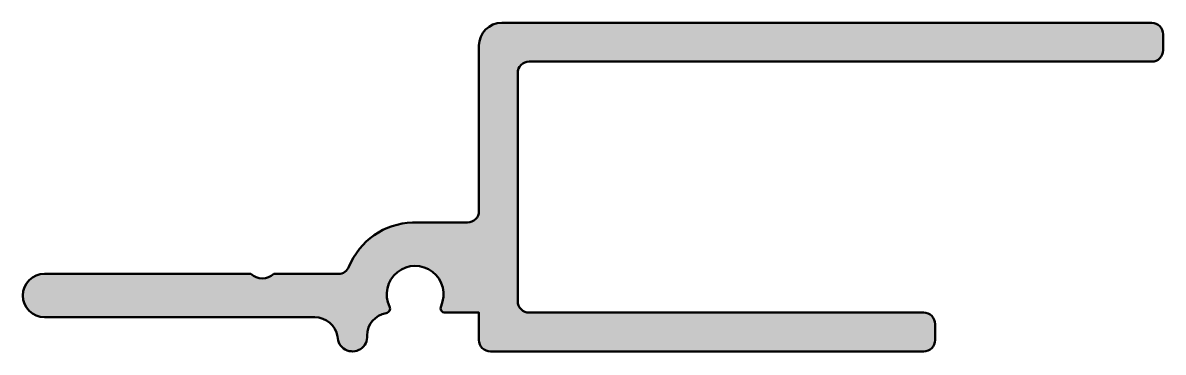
# Model space of a CAD drawing. Extents: x -20 to 30, y -1.5 to 12.9.
import ezdxf

# ---------------------------------------------------------------- set-up
doc = ezdxf.new("R2010")
doc.units = 0
doc.layers.add('0S-Alu contour', color=7, linetype='Continuous', lineweight=50)
doc.layers.add('0S-Alu hatch', color=252, linetype='Continuous', lineweight=25)

# ---------------------------------------------------------------- blocks, each defined once
blk = doc.blocks.new('346960__D1A5F5E8_EE00_48A6_B528_89BC9D0B6815_')
at = {"layer": '0S-Alu hatch'}
h = blk.add_hatch(color=256, dxfattribs=at)
edge = h.paths.add_edge_path()
edge.add_arc((2.200046756686077, 10.70007683984794), 0.4999964026951148, 89.99783923376822, 180.0004122648305)
edge.add_line((1.700050354003906, 10.70007324218448), (1.700004577636718, 0.7000732421874983))
edge.add_arc((2.199999678242864, 0.7000683426606784), 0.4999951006301515, 179.9994385505046, 270.0014357074621)
edge.add_line((2.20001220703125, 0.2000732421874991), (19.5, 0.1999816894531232))
edge.add_ellipse((19.50003107679779, -0.2999796048869542), major_axis=(-0.4999612953059196, 0), ratio=1, start_angle=179.9955643148456, end_angle=270.00356141439784, ccw=False)
edge.add_line((19.99999237060547, -0.300018310546481), (19.99998474121094, -1.000015258789064))
edge.add_ellipse((19.50000017872958, -1.000015437756563), major_axis=(-0.4999845624813909, 0), ratio=1, start_angle=89.99823093605119, end_angle=180.0000205083468, ccw=False)
edge.add_line((19.49998474121094, -1.499999999999631), (0.4999923706054652, -1.499908447265626))
edge.add_ellipse((0.4999628996297794, -0.9999379182413161), major_axis=(-0.4999705298929002, 0), ratio=1, start_angle=-0.0033773240518257808, end_angle=90.00337732411208, ccw=False)
edge.add_line((-7.6293945312e-06, -0.9999084472661539), (-7.6293945313e-06, 0.2000732421874981))
edge.add_line((-7.6293945313e-06, 0.2000732421874981), (-1.481825858554966, 0.2001031121350714))
edge.add_ellipse((-1.481821827028429, 0.4001031120944364), major_axis=(-0.199999999999998, 0), ratio=1, start_angle=-24.61894591520661, end_angle=89.998845052722, ccw=False)
edge.add_arc((-2.796608212514364, 1.002585287219032), 1.246253093618834, 335.3810540847934, 565.6391322861728)
edge.add_ellipse((-4.100459187203365, 0.3767892768413969), major_axis=(-0.1999999999999918, 0), ratio=1, start_angle=99.09781474839741, end_angle=205.6391322861735, ccw=False)
edge.add_arc((-3.912725052791969, -0.7955604010778448), 0.9872859270371941, 99.0978147483973, 180.2507397335311)
edge.add_ellipse((-5.549153559772266, -0.8467703457803425), major_axis=(-0.6508432803645041, 0), ratio=1, start_angle=0.2754520300903778, end_angle=184.1313972743567, ccw=False)
edge.add_arc((-7.207503242016237, -1.021948809177155), 1.022098499041133, 9.690717527781262, 89.57878818582552)
edge.add_line((-7.199989318847654, 0.0001220703124978), (-19.04998779296875, 0.0001831054687482))
edge.add_ellipse((-19.04998397827148, 0.9501800537109357), major_axis=(-0.9499969482498464, 0), ratio=1, start_angle=-90.00023007026891, end_angle=89.99976992973097, ccw=False)
edge.add_line((-19.04998016357422, 1.900177001953123), (-9.999992370590917, 1.900115966796873))
edge.add_arc((-9.499992370541785, 2.425222862172358), 0.7250774107776444, 226.4030064703774, 313.5969935296225)
edge.add_line((-8.999992370492652, 1.900115966796873), (-6.162365873914399, 1.900101186337479))
edge.add_arc((-6.162363269544281, 2.400101186330603), 0.4999999999999077, 269.9997015611678, 338.0457182431133)
edge.add_ellipse((-2.830870443025295, 1.057181963495806), major_axis=(-3.09197389915452, 0), ratio=1, start_angle=271.5597366987051, end_angle=338.0457182431112, ccw=False)
edge.add_line((-2.915031433105461, 4.148010253906247), (-0.4999771118164134, 4.147979736328123))
edge.add_arc((-0.4999958038668418, 4.647998428378564), 0.5000186923998187, 270.002141871127, 359.9978581289822)
edge.add_line((2.28881835972e-05, 4.647979736329088), (5.34057617188e-05, 11.90008544921875))
edge.add_ellipse((1.000051109995011, 11.90007248616162), major_axis=(-0.9999977043173132, 0), ratio=1, start_angle=269.99943132884476, end_angle=359.9992572699225, ccw=False)
edge.add_line((1.000061035156246, 12.90007019042968), (29.50006103515625, 12.89993286132812))
edge.add_ellipse((29.50006121412346, 12.3999482988461), major_axis=(-0.499984562482057, 0), ratio=1, start_angle=179.9982309360919, end_angle=270.0000205087643, ccw=False)
edge.add_line((30.00004577636719, 12.39993286132781), (30.00004577636719, 11.69993591308593))
edge.add_ellipse((29.50006374054125, 11.69993320738553), major_axis=(-0.4999820358332581, 0), ratio=1, start_angle=89.99794138332362, end_angle=180.0003100620966, ccw=False)
edge.add_line((29.50004577636718, 11.19995117187499), (2.200065612792965, 11.2000732421875))
at = {"layer": '0S-Alu contour', "color": 7}
for points in [[(1.000061035156246, 12.90007019042968), (29.50006103515625, 12.89993286132812)], [(30.00004577636719, 12.39993286132781), (30.00004577636719, 11.69993591308593)], [(2.28881835972e-05, 4.647979736329088), (5.34057617188e-05, 11.90008544921875)], [(29.50004577636718, 11.19995117187499), (2.200065612792965, 11.2000732421875)], [(1.700050354003906, 10.70007324218448), (1.700004577636718, 0.7000732421874983)], [(-2.915031433105461, 4.148010253906247), (-0.4999771118164134, 4.147979736328123)], [(-19.04998016357422, 1.900177001953123), (-9.999992370590917, 1.900115966796873)], [(-8.999992370492652, 1.900115966796873), (-6.162365873914399, 1.900101186337479)], [(-7.199989318847654, 0.0001220703124978), (-19.04998779296875, 0.0001831054687482)], [(-7.6293945312e-06, -0.9999084472661539), (-7.6293945313e-06, 0.2000732421874981), (-1.481825858554966, 0.2001031121350714)], [(2.20001220703125, 0.2000732421874991), (19.5, 0.1999816894531232)], [(19.99999237060547, -0.300018310546481), (19.99998474121094, -1.000015258789064)], [(19.49998474121094, -1.499999999999631), (0.4999923706054652, -1.499908447265626)]]:
    blk.add_lwpolyline(points, dxfattribs=at)
at = {"layer": '0S-Alu contour', "color": 7, "extrusion": (0, 0, -1)}
for centre, radius, start, end in [((-1.000051109995011, 11.90007248616162), 0.9999977043173132, 0.0007427300775066, 90.00056867115524), ((-29.50006121412346, 12.3999482988461), 0.499984562482057, 89.99997949123569, 180.0017690639083), ((-29.50006374054125, 11.69993320738553), 0.4999820358332581, 179.9996899379034, 270.0020586166764), ((2.830870443025295, 1.057181963495806), 3.09197389915452, 21.95428175688877, 88.44026330129493), ((19.04998397827148, 0.9501800537109357), 0.9499969482498464, 270.000230070269, 90.000230070269), ((4.100459187203365, 0.3767892768413969), 0.1999999999999918, 154.3608677138265, 260.9021852516026), ((1.481821827028429, 0.4001031120944364), 0.199999999999998, 270.001154947278, 24.61894591520661), ((-19.50003107679779, -0.2999796048869542), 0.4999612953059196, 89.99643858560216, 180.0044356851545), ((5.549153559772266, -0.8467703457803425), 0.6508432803645041, 175.8686027256433, 359.7245479699096), ((-0.4999628996297794, -0.9999379182413161), 0.4999705298929002, 269.9966226758879, 0.0033773240518804), ((-19.50000017872958, -1.000015437756563), 0.4999845624813909, 179.9999794916532, 270.0017690639488)]:
    blk.add_arc(centre, radius, start, end, dxfattribs=at)
at = {"layer": '0S-Alu contour', "color": 7}
for centre, radius, start, end in [((2.200046756686077, 10.70007683984794), 0.4999964026951148, 89.99783923376822, 180.0004122648305), ((-0.4999958038668418, 4.647998428378564), 0.5000186923998187, 270.002141871127, 359.9978581289822), ((-6.162363269544281, 2.400101186330603), 0.4999999999999077, 269.9997015611678, 338.0457182431133), ((-2.796608212514364, 1.002585287219032), 1.246253093618834, 335.3810540847934, 205.6391322861727), ((-9.499992370541785, 2.425222862172358), 0.7250774107776444, 226.4030064703774, 313.5969935296225), ((2.199999678242864, 0.7000683426606784), 0.4999951006301515, 179.9994385505046, 270.0014357074621), ((-7.207503242016237, -1.021948809177155), 1.022098499041133, 9.690717527781262, 89.57878818582552), ((-3.912725052791969, -0.7955604010778448), 0.9872859270371941, 99.0978147483973, 180.2507397335311)]:
    blk.add_arc(centre, radius, start, end, dxfattribs=at)
blk = doc.blocks.new('346960__A7A53008_20E7_4B1D_B1F4_69983AFF4101_')
at = {"layer": '0S-Alu contour', "color": 7}
blk.add_blockref('346960__D1A5F5E8_EE00_48A6_B528_89BC9D0B6815_', (0, 0), dxfattribs=at)

msp = doc.modelspace()

# ---------------------------------------------------------------- block references
at = {"layer": '0S-Alu contour', "color": 7}
msp.add_blockref('346960__A7A53008_20E7_4B1D_B1F4_69983AFF4101_', (0, 0), dxfattribs=at)

doc.saveas('drawing.dxf')
